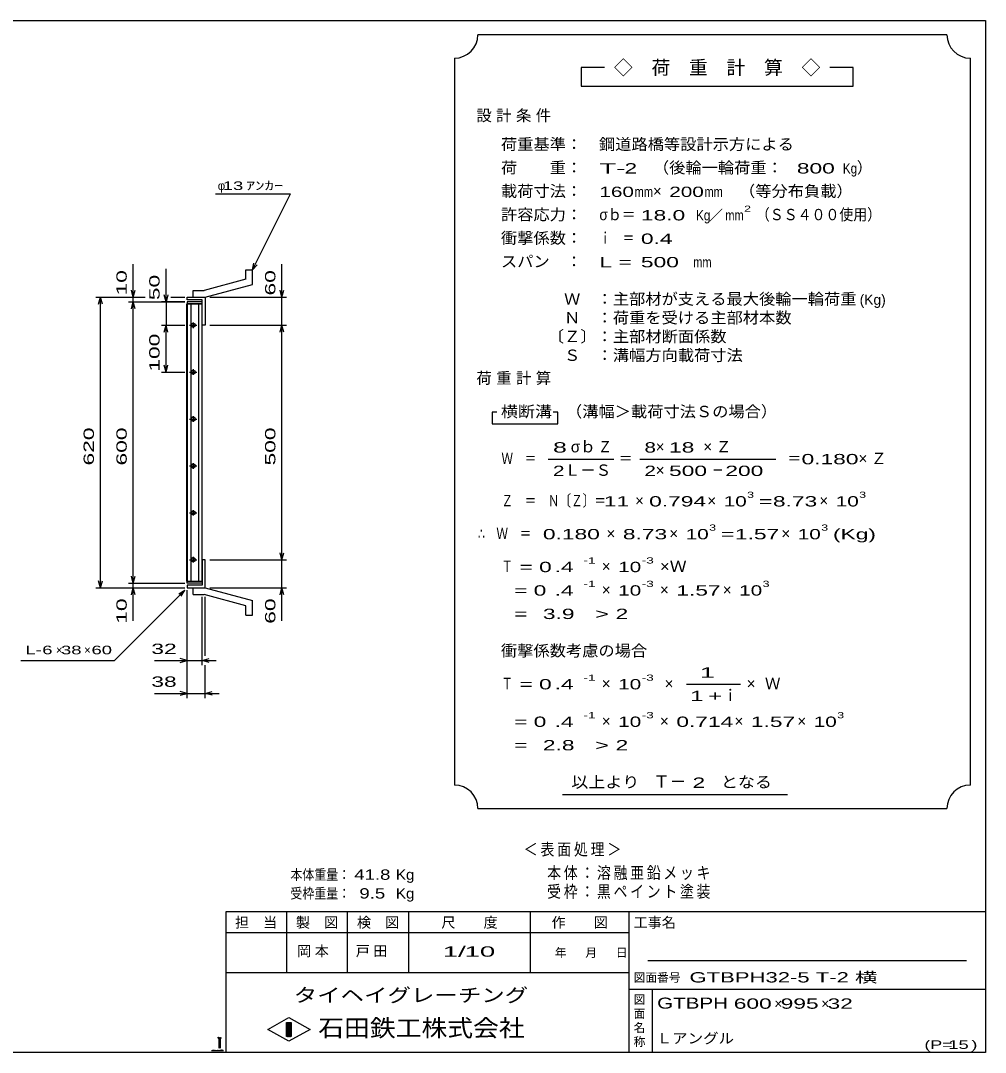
# Model space of a CAD drawing. Units: millimetres, scale not verified. Extents: x -1820 to 1731, y -1282 to 1054.
# Drawn here: x -326 to 1731, y -1146 to 1054 of the extents above; entities that cross this region are included whole.
import ezdxf
from ezdxf.enums import TextEntityAlignment as Align

# ---------------------------------------------------------------- set-up
doc = ezdxf.new("R2010")
doc.units = ezdxf.units.MM
doc.header["$LTSCALE"] = 10
for name, color, linetype, lineweight in [('0_2', 150, 'Continuous', 25), ('16', 3, 'Continuous', 25), ('19', 6, 'Continuous', 25), ('22', 4, 'Continuous', 25), ('24', 2, 'Continuous', 25)]:
    doc.layers.add(name, color=color, linetype=linetype, lineweight=lineweight)
doc.styles.add('ベクトル', font='')
doc.styles.get('ベクトル').set_extended_font_data('ベクトル')

msp = doc.modelspace()

# ---------------------------------------------------------------- linework, layer by layer
at = {"layer": '0_2'}
for p, q in [((-1729, 1053.5), (1731, 1053.5)), ((1731, 1053.5), (1731, -1146.5)), ((1731, -846.5), (111, -846.5)), ((111, -846.5), (111, -1146.5)), ((241, -846.5), (241, -976.5)), ((371, -976.5), (371, -846.5)), ((501, -846.5), (501, -976.5)), ((761, -976.5), (761, -846.5)), ((971, -846.5), (971, -1146.5)), ((971, -891.5), (111, -891.5)), ((1691, -951.5), (1011, -951.5)), ((111, -976.5), (971, -976.5)), ((971, -1011.5), (1731, -1011.5)), ((1021, -1146.5), (1021, -1011.5)), ((201, -1097.5), (246, -1072.5)), ((246, -1072.5), (291, -1097.5)), ((246, -1122.5), (201, -1097.5)), ((241, -1082.5), (251, -1082.5)), ((241, -1112.5), (241, -1082.5)), ((241, -1082.5), (243, -1082.5)), ((243, -1082.5), (243, -1112.5)), ((245, -1112.5), (245, -1082.5)), ((245, -1082.5), (247, -1082.5)), ((291, -1097.5), (246, -1122.5)), ((247, -1082.5), (247, -1112.5)), ((249, -1112.5), (249, -1082.5)), ((249, -1082.5), (251, -1082.5)), ((251, -1082.5), (251, -1112.5)), ((251, -1082.5), (251, -1112.5)), ((251, -1112.5), (241, -1112.5)), ((243, -1112.5), (245, -1112.5)), ((247, -1112.5), (249, -1112.5)), ((1731, -1146.5), (-1729, -1146.5))]:
    msp.add_line(p, q, dxfattribs=at)
at = {"layer": '16'}
for p, q in [((28.3, -141.5), (28.3, 449.5)), ((28.3, 449.5), (29, 449.5)), ((61, 454), (29, 454)), ((29, 454), (29, 449.5)), ((29, 449.5), (61, 449.5)), ((29, 449.5), (29, -141.5)), ((61, 449.5), (29, 449.5)), ((36.5, 449.5), (36.5, -141.5)), ((53.5, -141.5), (53.5, 449.5)), ((61, 449.5), (61, 454)), ((61, -141.5), (61, 449.5)), ((33.5, 404), (49.5, 404)), ((43.5, 407), (39.5, 407)), ((39.5, 401), (43.5, 401)), ((41.5, 410), (41.5, 398)), ((41.5, 310), (41.5, 298)), ((33.5, 304), (49.5, 304)), ((43.5, 307), (39.5, 307)), ((39.5, 301), (43.5, 301)), ((33.5, 204), (49.5, 204)), ((43.5, 207), (39.5, 207)), ((39.5, 201), (43.5, 201)), ((41.5, 210), (41.5, 198)), ((41.5, 110), (41.5, 98)), ((33.5, 104), (49.5, 104)), ((43.5, 107), (39.5, 107)), ((39.5, 101), (43.5, 101)), ((33.5, 4), (49.5, 4)), ((43.5, 7), (39.5, 7)), ((39.5, 1), (43.5, 1)), ((41.5, 10), (41.5, -2)), ((33.5, -96), (49.5, -96)), ((43.5, -93), (39.5, -93)), ((39.5, -99), (43.5, -99)), ((41.5, -90), (41.5, -102)), ((29, -141.5), (28.3, -141.5)), ((29, -141.5), (61, -141.5)), ((29, -146), (29, -141.5)), ((29, -141.5), (61, -141.5)), ((61, -146), (29, -146)), ((61, -141.5), (61, -146))]:
    msp.add_line(p, q, dxfattribs=at)
at = {"layer": '16', "color": 4}
for p, q in [((96.8, -1115.5), (93.8, -1115.5)), ((96.8, -1115.5), (95.3, -1115.1)), ((95.3, -1115.9), (96.8, -1115.5)), ((96.8, -1119), (96.8, -1115)), ((96.8, -1115.5), (99.3, -1115.5)), ((96.8, -1119.5), (99.3, -1119.5)), ((96.8, -1137.5), (96.8, -1119.5)), ((97.8, -1120.4), (96.8, -1121)), ((96.8, -1121), (97.8, -1121.6)), ((97.8, -1119.5), (97.8, -1120.4)), ((97.8, -1121.6), (97.8, -1123.4)), ((99.3, -1119.5), (98.3, -1120.1)), ((98.3, -1120.1), (98.3, -1121.9)), ((98.3, -1121.9), (99.3, -1122.5)), ((99.3, -1115), (99.3, -1119)), ((99.3, -1115.5), (100.8, -1115.1)), ((100.8, -1115.9), (99.3, -1115.5)), ((99.3, -1115.5), (102.3, -1115.5)), ((99.3, -1119.5), (99.3, -1137.5)), ((106.3, -1143), (80.8, -1143)), ((97.8, -1123.4), (96.8, -1124)), ((96.8, -1124), (97.8, -1124.6)), ((97.8, -1126.4), (96.8, -1127)), ((96.8, -1127), (97.8, -1127.6)), ((97.8, -1129.4), (96.8, -1130)), ((96.8, -1130), (97.8, -1130.6)), ((97.8, -1132.4), (96.8, -1133)), ((96.8, -1133), (97.8, -1133.6)), ((97.8, -1135.4), (96.8, -1136)), ((96.8, -1136), (97.8, -1136.6)), ((97.8, -1124.6), (97.8, -1126.4)), ((97.8, -1127.6), (97.8, -1129.4)), ((97.8, -1130.6), (97.8, -1132.4)), ((97.8, -1133.6), (97.8, -1135.4)), ((97.8, -1136.6), (97.8, -1137.5)), ((99.3, -1122.5), (98.3, -1123.1)), ((98.3, -1123.1), (98.3, -1124.9)), ((98.3, -1124.9), (99.3, -1125.5)), ((99.3, -1125.5), (98.3, -1126.1)), ((98.3, -1126.1), (98.3, -1127.9)), ((98.3, -1127.9), (99.3, -1128.5)), ((99.3, -1128.5), (98.3, -1129.1)), ((98.3, -1129.1), (98.3, -1130.9)), ((98.3, -1130.9), (99.3, -1131.5)), ((99.3, -1131.5), (98.3, -1132.1)), ((98.3, -1132.1), (98.3, -1133.9)), ((98.3, -1133.9), (99.3, -1134.5)), ((99.3, -1134.5), (98.3, -1135.1)), ((98.3, -1135.1), (98.3, -1136.9)), ((98.3, -1136.9), (99.3, -1137.5))]:
    msp.add_line(p, q, dxfattribs=at)
at = {"layer": '16'}
for centre, radius, start, end in [((39.5, 404), 3, 90, 270), ((41.5, 404), 4, 46.6, 133.4), ((41.5, 404), 4, 226.6, 313.4), ((43.5, 404), 3, 270, 90), ((41.5, 304), 4, 46.6, 133.4), ((39.5, 304), 3, 90, 270), ((41.5, 304), 4, 226.6, 313.4), ((43.5, 304), 3, 270, 90), ((39.5, 204), 3, 90, 270), ((41.5, 204), 4, 46.6, 133.4), ((41.5, 204), 4, 226.6, 313.4), ((43.5, 204), 3, 270, 90), ((39.5, 104), 3, 90, 270), ((41.5, 104), 4, 46.6, 133.4), ((41.5, 104), 4, 226.6, 313.4), ((43.5, 104), 3, 270, 90), ((39.5, 4), 3, 90, 270), ((41.5, 4), 4, 46.6, 133.4), ((41.5, 4), 4, 226.6, 313.4), ((43.5, 4), 3, 270, 90), ((39.5, -96), 3, 90, 270), ((41.5, -96), 4, 46.6, 133.4), ((41.5, -96), 4, 226.6, 313.4), ((43.5, -96), 3, 270, 90)]:
    msp.add_arc(centre, radius, start, end, dxfattribs=at)
at = {"layer": '19'}
for p, q in [((154, 522), (168, 522)), ((154, 502), (154, 522)), ((168, 491), (168, 522)), ((154, 502), (65, 478)), ((67, 464), (168, 491)), ((29, 458), (29, 464)), ((29, 464), (66, 464)), ((42, 478), (65, 478)), ((42, 464), (42, 478)), ((42, 464), (67, 464)), ((66, 464), (67, 463)), ((67, 463), (67, 404)), ((61, 458), (29, 458)), ((61, 404), (61, 458)), ((67, 404), (61, 404)), ((67, -96), (61, -96)), ((61, -96), (61, -150)), ((67, -155), (67, -96)), ((29, -150), (29, -156)), ((61, -150), (29, -150)), ((29, -156), (66, -156)), ((42, -156), (67, -156)), ((42, -170), (42, -156)), ((42, -170), (65, -170)), ((154, -194), (65, -170)), ((66, -156), (67, -155)), ((67, -156), (168, -183)), ((154, -214), (154, -194)), ((168, -214), (168, -183)), ((154, -214), (168, -214))]:
    msp.add_line(p, q, dxfattribs=at)
at = {"layer": '22'}
for p, q in [((89, 684), (249, 684)), ((168, 522), (249, 684)), ((-86, 464), (-86, 534)), ((168, 522), (171, 536.6)), ((168, 522), (178, 533)), ((231, 464), (231, 534)), ((-16, 454), (-16, 524)), ((-166, 464), (-61, 464)), ((-160, 449), (-156, 464)), ((-152, 449), (-156, 464)), ((-156, -156), (-156, 464)), ((-96, 464), (-61, 464)), ((-86, 464), (-90, 479)), ((-86, 464), (-82, 479)), ((-86, 454), (-86, 464)), ((-16, 454), (-20, 469)), ((-12, 469), (-16, 454)), ((-6, 464), (24, 464)), ((-6, 464), (24, 464)), ((77, 464), (241, 464)), ((231, 464), (227, 479)), ((231, 464), (235, 479)), ((231, 404), (231, 464)), ((-96, 454), (24, 454)), ((-90, 439), (-86, 454)), ((-82, 439), (-86, 454)), ((-86, -146), (-86, 454)), ((24, 454), (-26, 454)), ((-16, 454), (-16, 404)), ((-26, 404), (24, 404)), ((-20, 389), (-16, 404)), ((-12, 389), (-16, 404)), ((-16, 304), (-16, 404)), ((77, 404), (241, 404)), ((227, 389), (231, 404)), ((235, 389), (231, 404)), ((231, -96), (231, 404)), ((-16, 304), (-20, 319)), ((-16, 304), (-12, 319)), ((-26, 304), (24, 304)), ((231, -96), (227, -81)), ((231, -96), (235, -81)), ((77, -96), (241, -96)), ((231, -156), (231, -96)), ((-86, -146), (-90, -131)), ((-86, -146), (-82, -131)), ((-156, -156), (-160, -141)), ((-156, -156), (-152, -141)), ((-96, -146), (24, -146)), ((-86, -156), (-86, -146)), ((-166, -156), (24, -156)), ((-126, -311), (24, -161)), ((-96, -156), (24, -156)), ((-90, -171), (-86, -156)), ((-82, -171), (-86, -156)), ((-86, -226), (-86, -156)), ((11, -169), (24, -161)), ((16, -174), (24, -161)), ((29, -321), (29, -161)), ((29, -391), (29, -161)), ((61, -321), (61, -175)), ((67, -301), (67, -175)), ((77, -156), (241, -156)), ((227, -171), (231, -156)), ((235, -171), (231, -156)), ((231, -226), (231, -156)), ((29, -311), (14, -307)), ((61, -311), (76, -307)), ((-326, -311), (-126, -311)), ((-41, -311), (29, -311)), ((14, -315), (29, -311)), ((29, -311), (61, -311)), ((76, -315), (61, -311)), ((61, -311), (91, -311)), ((67, -391), (67, -321)), ((-41, -381), (29, -381)), ((29, -381), (14, -377)), ((14, -385), (29, -381)), ((29, -381), (67, -381)), ((67, -381), (82, -377)), ((82, -385), (67, -381)), ((67, -381), (97, -381))]:
    msp.add_line(p, q, dxfattribs=at)
at = {"layer": '24', "color": 4}
for p, q in [((1649, 1023.5), (649, 1023.5)), ((599, 973.5), (599, -576.5)), ((1699, -576.5), (1699, 973.5)), ((919, 953.5), (869, 953.5)), ((869, 953.5), (869, 913.5)), ((1449, 953.5), (1399, 953.5)), ((1449, 913.5), (1449, 953.5)), ((869, 913.5), (1449, 913.5)), ((689, 218.5), (679, 218.5)), ((679, 218.5), (679, 193.5)), ((819, 218.5), (809, 218.5)), ((819, 193.5), (819, 218.5)), ((679, 193.5), (819, 193.5)), ((799, 118.5), (939, 118.5)), ((994, 118.5), (1284, 118.5)), ((1094, -361.5), (1209, -361.5)), ((829, -596.5), (1309, -596.5)), ((649, -626.5), (1649, -626.5))]:
    msp.add_line(p, q, dxfattribs=at)
for centre, start, end in [((599, 1023.5), 270, 0), ((1699, 1023.5), 180, 270), ((599, -626.5), 0, 90), ((1699, -626.5), 90, 180)]:
    msp.add_arc(centre, 50, start, end, dxfattribs=at)

# ---------------------------------------------------------------- texts
at = {"layer": '0_2', "style": 'ベクトル'}
for s, height, p in [('担\u3000当', 21.99, (131, -869.5)), ('製\u3000図', 21.99, (261, -869.5)), ('検\u3000図', 21.99, (391, -869.5)), ('尺\u3000\u3000度', 21.99, (571, -869.5)), ('作\u3000\u3000図', 21.99, (806, -869.5)), ('工事名', 21.99, (981, -869.5)), ('年', 18.3, (813, -934)), ('月', 18.3, (878, -934)), ('日', 18.3, (943, -934)), ('図面番号', 18.33, (981, -987)), ('図', 18.3, (981, -1034)), ('面', 18.3, (981, -1064)), ('名', 18.3, (981, -1094)), ('称', 18.3, (981, -1124))]:
    msp.add_text(s, height=height, dxfattribs=at).set_placement(p, align=Align.MIDDLE_LEFT)
at = {"layer": '0_2', "color": 222, "style": 'ベクトル'}
for s, height, width, p in [('タイヘイグレーチング', 29.33, 1.25, (256, -1024.5)), ('石田鉄工株式会社', 36.66, 1.1, (308.5, -1094.5))]:
    msp.add_text(s, height=height, dxfattribs=dict(at, width=width)).set_placement(p, align=Align.MIDDLE_LEFT)
at = {"layer": '16', "color": 2, "style": 'ベクトル'}
for s, height, width, p in [(' 5 ', 1.83, 1.6, (95, -1113.8)), ('主部材ノンスリップ部詳細', 1.833, 0.8, (81.8, -1141.2))]:
    msp.add_text(s, height=height, dxfattribs=dict(at, width=width)).set_placement(p, align=Align.MIDDLE_LEFT)
at = {"layer": '22', "color": 2, "style": 'ベクトル'}
for s, height, p in [('φ', 18.3, (94, 701.5)), ('×', 18.3, (-251, -288.5)), ('×', 18.3, (-191, -288.5)), ('×', 22, (1281, -1042.5)), ('×', 22, (1381, -1042.5))]:
    msp.add_text(s, height=height, dxfattribs=at).set_placement(p, align=Align.MIDDLE_LEFT)
for s, height, width, p in [(' 13 ', 18.33, 1.6, (94, 701.5)), ('ｱﾝｶｰ', 18.33, 1.6, (154, 701.5)), ('L-', 18.33, 1.6, (-316, -288.5)), (' 6 ', 18.33, 1.6, (-291, -288.5)), (' 38 ', 18.33, 1.6, (-251, -288.5)), (' 60 ', 18.33, 1.6, (-186, -288.5)), (' 32 ', 21.99, 1.65, (-61, -286)), (' 38 ', 21.99, 1.65, (-61, -356)), ('本体重量：', 21.99, 0.85, (249, -767.5)), (' 41.8', 21.99, 1.35, (374, -767.5)), ('Kg', 21.99, 1.1, (474, -767.5)), ('受枠重量：', 21.99, 0.85, (249, -807.5)), ('  9.5', 21.99, 1.35, (374, -807.5)), ('Kg', 21.99, 1.1, (474, -807.5)), ('1/', 21.99, 2, (574, -931.5)), (' 10 ', 21.99, 2, (604, -931.5)), ('GTBPH32-5 T-2 横      ', 21.99, 1.6, (1100, -986.5)), ('GTBPH', 23.46, 1.4, (1031, -1041.5)), (' 600 ', 21.99, 1.65, (1181, -1042.5)), (' 995 ', 21.99, 1.65, (1281, -1042.5)), (' 32 ', 21.99, 1.65, (1381, -1042.5)), ('Ｌアングル', 21.99, 1.1, (1030, -1116.5)), ('(P=', 18.33, 1.55, (1601, -1130)), (' 15 ', 18.33, 1.6, (1641, -1130)), (')', 18.3, 1.6, (1701, -1130))]:
    msp.add_text(s, height=height, dxfattribs=dict(at, width=width)).set_placement(p, align=Align.MIDDLE_LEFT)
at = {"layer": '22', "color": 2, "style": 'ベクトル', "width": 1.65}
for s, p in [(' 10 ', (-111, 454)), (' 50 ', (-41, 444)), (' 60 ', (206, 454)), (' 100 ', (-41, 291.5)), (' 620 ', (-181, 91.5)), (' 600 ', (-111, 91.5)), (' 500 ', (206, 91.5)), (' 10 ', (-111, -246)), (' 60 ', (206, -246))]:
    msp.add_text(s, height=21.99, rotation=90, dxfattribs=at).set_placement(p, align=Align.MIDDLE_LEFT)
at = {"layer": '22', "color": 2, "attachment_point": 4, "style": 'ベクトル'}
for s, insert, char_height in [('\\T1.2;\\W0.85;＜表面処理＞', (746.5, -715), 25.66), ('\\T1.19;\\W0.85;本体：溶融亜鉛メッキ', (796.5, -765), 25.66), ('\\T1.19;\\W0.85;受枠：黒ペイント塗装', (796.5, -805), 25.66), ('\\T1.25;岡本\u3000', (263.5, -931.5), 21.99), ('\\T1.25;戸田\u3000', (388.5, -931.5), 21.99)]:
    msp.add_mtext(s, dxfattribs=dict(at, insert=insert, char_height=char_height))
at = {"layer": '24', "style": 'ベクトル'}
for s, height, p in [('◇\u3000荷\u3000重\u3000計\u3000算\u3000◇', 29.33, (939, 953.5)), ('）', 24.2, (1457, 740)), ('×', 24.2, (1022, 690)), ('／', 22, (1141.5, 638.5)), ('(Kg)', 21.99, (1463, 458.5)), ('σｂ', 24.19, (847, 145)), ('×', 24.2, (1028, 145)), ('Ｌ－Ｓ', 24.19, (834, 95)), ('×', 24.2, (1028, 95)), ('×', 24.2, (984, 30)), ('×', 24.2, (1138, 30)), ('×', 24.2, (1377, 30)), ('×', 24.2, (923, -40)), ('×', 24.2, (1057, -40)), ('×', 24.2, (1296, -40)), ('×', 24.2, (913, -110)), ('×', 24.2, (913, -160)), ('×', 24.2, (1037, -160)), ('×', 24.2, (1171, -160)), ('Ｗ', 24.2, (1261, -360)), ('×', 24.2, (913, -360)), ('×', 24.2, (1047, -360)), ('ｉ', 24.2, (1170.5, -385)), ('×', 24.2, (1222, -360)), ('×', 24.2, (913, -440)), ('×', 24.2, (1037, -440)), ('×', 24.2, (1196, -440)), ('×', 24.2, (1330, -440)), ('Ｔ－', 25.66, (1023, -569))]:
    msp.add_text(s, height=height, dxfattribs=at).set_placement(p, align=Align.MIDDLE_LEFT)
for s, height, width, p in [('荷重基準：\u3000', 24.19, 1.05, (698, 790)), ('鋼道路橋等設計示方による', 24.19, 1.05, (907, 790)), ('荷\u3000\u3000重：\u3000', 24.19, 1.05, (698, 740)), ('T-', 21.99, 2, (908, 738.5)), (' 2 ', 21.99, 1.65, (948, 738.5)), ('（後輪一輪荷重：', 24.19, 1.05, (1022, 740)), ('  800', 21.99, 1.65, (1302, 738.5)), ('Kg', 21.99, 0.85, (1427, 738.5)), ('載荷寸法：\u3000', 24.19, 1.05, (698, 690)), ('\u3000（等分布負載）', 24.19, 1.05, (1171, 690)), ('160', 21.99, 1.5, (908, 688.5)), ('mm', 21.99, 0.8, (983, 688.5)), ('200', 21.99, 1.5, (1057, 688.5)), ('mm', 21.99, 0.8, (1132, 688.5)), ('許容応力：\u3000', 24.19, 1.05, (698, 640)), ('σｂ＝', 24.19, 0.9, (908, 640)), (' 18.0', 21.99, 1.65, (983, 638.5)), ('Kg', 21.99, 0.85, (1114, 638.5)), ('mm', 21.99, 0.8, (1176.5, 638.5)), ('2', 13.2, 1.5, (1216.5, 652.5)), ('（ＳＳ４００使用）', 24.19, 0.9, (1241.5, 640)), ('衝撃係数：\u3000', 24.19, 1.05, (698, 590)), ('ｉ\u3000＝', 24.19, 0.75, (908, 590)), (' 0.4', 21.99, 1.65, (983, 588.5)), ('スパン\u3000：\u3000', 24.19, 1.05, (698, 540)), ('L =', 21.99, 1.65, (908, 538.5)), (' 500 ', 21.99, 1.65, (983, 538.5)), ('mm', 21.99, 0.8, (1108, 538.5)), ('\u3000Ｗ\u3000：主部材が支える最大後輪一輪荷重', 24.19, 1.05, (798, 460)), ('\u3000Ｎ\u3000：荷重を受ける主部材本数', 24.19, 1.05, (798, 420)), ('〔Ｚ〕：主部材断面係数', 24.19, 1.05, (798, 380)), ('\u3000Ｓ\u3000：溝幅方向載荷寸法', 24.19, 1.05, (798, 340)), ('横断溝', 24.19, 1.1, (698, 220)), ('\u3000（溝幅＞載荷寸法Ｓの場合）', 24.19, 1.05, (802, 220)), ('8', 22, 1.8, (809, 143.5)), ('Ｚ', 24.2, 0.9, (905, 145)), ('8', 22, 1.5, (1004, 143.5)), (' 18 ', 21.99, 1.65, (1043, 143.5)), ('Ｗ\u3000＝', 24.19, 0.75, (699, 120)), ('＝', 24.2, 0.9, (949, 120)), ('＝', 24.2, 0.9, (1309, 120)), ('0.180', 21.99, 1.65, (1339, 118.5)), ('2', 22, 1.5, (809, 93.5)), ('2', 22, 1.5, (1004, 93.5)), (' 500 ', 21.99, 1.65, (1043, 93.5)), ('－', 24.2, 0.75, (1148, 95)), (' 200 ', 21.99, 1.65, (1163, 93.5)), ('Ｚ\u3000＝\u3000Ｎ〔Ｚ〕＝', 24.19, 0.75, (699, 30)), ('3', 13.2, 1.5, (1223, 42.5)), ('3', 13.2, 1.5, (1462, 42.5)), (' 11 ', 21.99, 1.65, (904, 28.5)), ('0.794', 21.99, 1.65, (1014, 28.5)), ('10', 21.99, 1.5, (1173, 28.5)), ('=', 22, 1.7, (1248, 28.5)), ('8.73', 21.99, 1.65, (1278, 28.5)), ('10', 21.99, 1.5, (1412, 28.5)), ('3', 13.2, 1.5, (1142, -27.5)), ('3', 13.2, 1.5, (1381, -27.5)), ('∴\u3000Ｗ\u3000＝', 24.19, 0.75, (649, -40)), (' 0.180', 21.99, 1.65, (774, -41.5)), ('8.73', 21.99, 1.65, (958, -41.5)), ('10', 21.99, 1.5, (1092, -41.5)), ('=', 22, 1.7, (1167, -41.5)), ('1.57', 21.99, 1.65, (1197, -41.5)), ('10', 21.99, 1.5, (1331, -41.5)), ('(Kg)', 21.99, 1.65, (1406, -41.5)), ('Ｔ', 24.2, 0.75, (699, -110)), (' = 0', 21.99, 1.65, (724, -111.5)), (' .4 ', 21.99, 1.65, (799, -111.5)), ('-1', 13.2, 1.65, (874, -97.5)), ('10', 21.99, 1.5, (948, -111.5)), ('-3', 13.2, 1.65, (998, -97.5)), ('×Ｗ', 24.19, 1.1, (1037, -110)), ('  = 0', 21.99, 1.65, (699, -161.5)), (' .4 ', 21.99, 1.65, (799, -161.5)), ('-1', 13.2, 1.65, (874, -147.5)), ('10', 21.99, 1.5, (948, -161.5)), ('-3', 13.2, 1.65, (998, -147.5)), ('1.57', 21.99, 1.65, (1072, -161.5)), ('10', 21.99, 1.5, (1206, -161.5)), ('3', 13.2, 1.5, (1256, -147.5)), ('  =', 21.99, 1.65, (699, -211.5)), (' 3.9', 21.99, 1.65, (774, -211.5)), ('>', 22, 1.7, (899, -211.5)), (' 2 ', 21.99, 1.65, (929, -211.5)), ('衝撃係数考慮の場合', 24.19, 1.05, (698, -290)), ('Ｔ', 24.2, 0.75, (699, -360)), (' = 0', 21.99, 1.65, (724, -361.5)), (' .4 ', 21.99, 1.65, (799, -361.5)), ('-1', 13.2, 1.65, (874, -347.5)), ('10', 21.99, 1.5, (948, -361.5)), ('-3', 13.2, 1.65, (998, -347.5)), ('  = 0', 21.99, 1.65, (699, -441.5)), (' .4 ', 21.99, 1.65, (799, -441.5)), ('-1', 13.2, 1.65, (874, -427.5)), ('10', 21.99, 1.5, (948, -441.5)), ('-3', 13.2, 1.65, (998, -427.5)), ('0.714', 21.99, 1.65, (1072, -441.5)), ('1.57', 21.99, 1.65, (1231, -441.5)), ('10', 21.99, 1.5, (1365, -441.5)), ('3', 13.2, 1.5, (1415, -427.5)), (' 2.8', 21.99, 1.65, (774, -491.5)), ('>', 22, 1.7, (899, -491.5)), (' 2 ', 21.99, 1.65, (929, -491.5)), ('  =', 21.99, 1.65, (699, -491.5)), ('以上より\u3000', 24.19, 1.1, (848, -570)), (' 2 ', 21.99, 1.65, (1093, -571.5)), ('となる', 24.19, 1.1, (1167, -570))]:
    msp.add_text(s, height=height, dxfattribs=dict(at, width=width)).set_placement(p, align=Align.MIDDLE_LEFT)
at = {"layer": '24', "attachment_point": 4, "style": 'ベクトル'}
for s, insert, char_height in [('\\T1.28;設計条件', (645.5, 850), 24.19), ('\\T1.28;荷重計算', (645.5, 290), 24.19), ('\\T1.42;×Ｚ', (1129.5, 145), 24.19), ('\\T1.42;×Ｚ', (1460.5, 120), 24.19), ('\\T1.25;\\W2;\\~1\\~', (1101.5, -336.5), 21.99), ('\\T1.33;\\W1.75;1+', (1101.5, -386.5), 21.99)]:
    msp.add_mtext(s, dxfattribs=dict(at, insert=insert, char_height=char_height))

doc.saveas('drawing.dxf')
